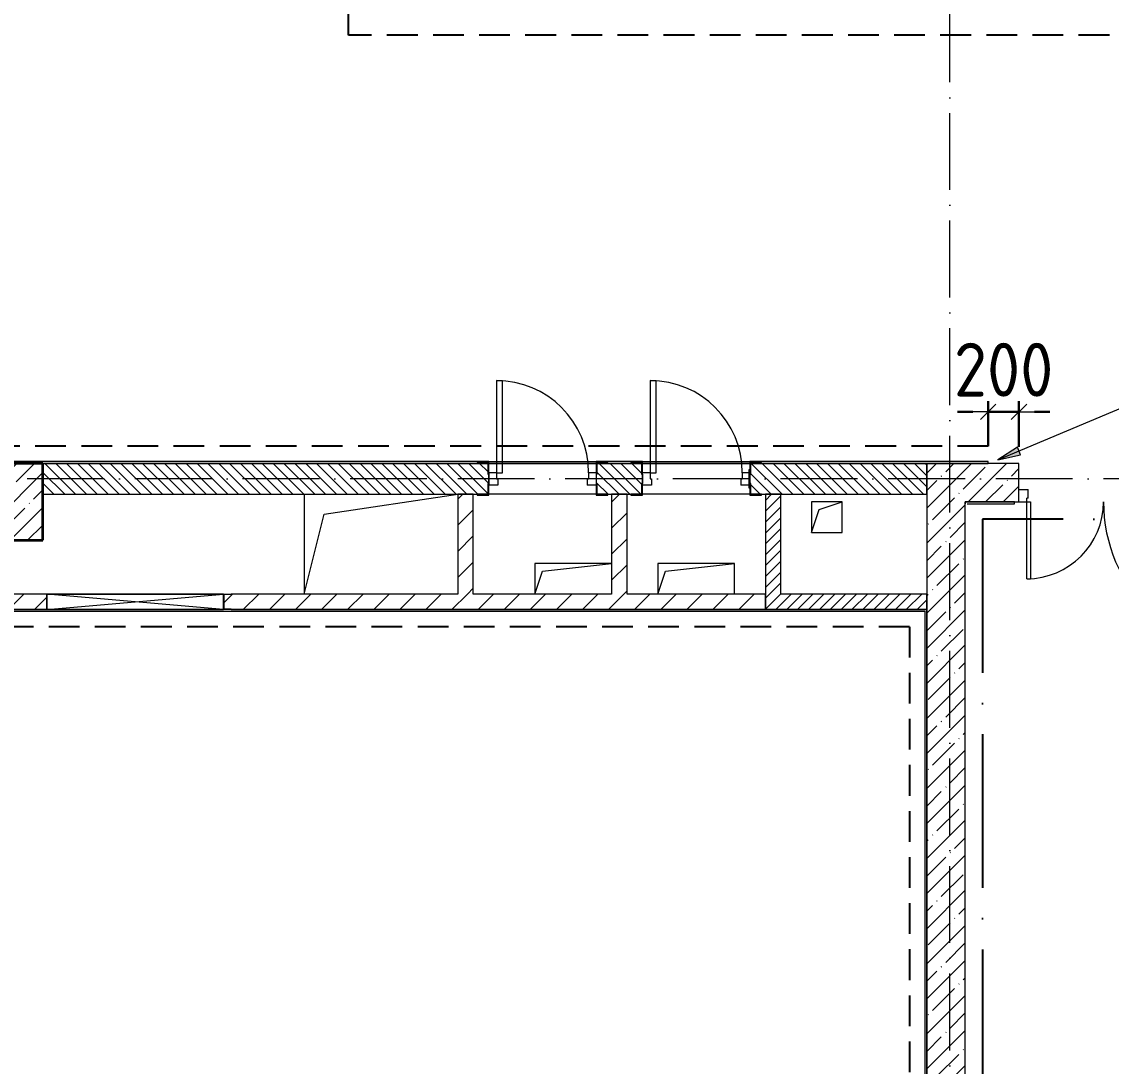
# Model space of a CAD drawing. Header units: millimetres. Extents: x -213536 to 1564669, y -45299 to 942238.
# Drawn here: x -133005 to -125917, y 187904 to 194702 of the extents above; entities that cross this region are included whole.
import ezdxf

# ---------------------------------------------------------------- set-up
doc = ezdxf.new("R2010")
doc.units = ezdxf.units.MM
for name, pattern in [('02 Штрихпунктирная _10 мм_', [1400, 1000, -200, 0, -200]), ('50_200_ШТРИХ_1Т_ш5_п1_п1_', [700, 500, -100, 0, -100]), ('Штриховая _2 мм - 1 мм_', [300, 200, -100])]:
    doc.linetypes.add(name, pattern=pattern)
for name, color, linetype, lineweight in [('0-1', 7, 'Continuous', 5), ('0-2', 7, 'Continuous', 9), ('Каркас_Импост', 7, 'Continuous', 13), ('Несущие колонны', 7, 'Continuous', 9), ('Несущие колонны-1', 7, 'Continuous', 35), ('Обобщенные модели', 7, 'Continuous', 9), ('Общие ребра', 7, 'Continuous', 9), ('Оси-2', 7, '50_200_ШТРИХ_1Т_ш5_п1_п1_', 9), ('Открывание-1', 7, 'Continuous', 9), ('Панель', 7, 'Continuous', 13), ('Размеры', 7, 'Continuous', 15), ('Стены', 7, 'Continuous', 9), ('Стены-1', 7, 'Continuous', 13), ('Текстовые примечания', 7, 'Continuous', 9), ('Штриховка разреза-1', 7, 'Continuous', 9), ('Элементы узлов', 7, 'Continuous', 9)]:
    doc.layers.add(name, color=color, linetype=linetype, lineweight=lineweight)
doc.layers.add('СТ-1_1', color=7, linetype='Штриховая _2 мм - 1 мм_', lineweight=90, true_color=0x888888)
doc.layers.add('СТ-2_1', color=1, linetype='02 Штрихпунктирная _10 мм_', lineweight=90, true_color=0xff0000)
doc.layers.get('0-2').off()
doc.styles.add('СПДС', font='isocpeur.ttf', dxfattribs={"width": 0.9})
doc.dimstyles.new('Размера А3', dxfattribs={"dimtxt": 200, "dimasz": 100, "dimexe": 70, "dimexo": 100, "dimgap": 20, "dimtad": 1, "dimdec": 0, "dimrnd": 10, "dimzin": 0, "dimdsep": 46, "dimtxsty": 'СПДС', "dimblk": 'ARROWHEAD_6', "dimcen": 1, "dimclrd": 256, "dimclre": 256, "dimclrt": 256, "dimazin": 0, "dimtfac": 1, "dimtdec": 0, "dimtmove": 2, "dimatfit": 3, "dimfxl": 1, "dimtolj": 1, "dimtzin": 0, "dimarcsym": 0})
pattern_1 = [(45, (0, 0), (-84.85281, 84.85281), [])]
pattern_2 = [(45, (0, 0), (-35.35534, 35.35534), [])]
pattern_3 = [(45, (0, 0), (-114.04925, 114.04925), []), (45, (114.05, 0), (-114.04925, 114.04925), [201.612, -40.322, 3.353, -36.97])]

# ---------------------------------------------------------------- blocks, each defined once
blk = doc.blocks.new('BSC_Колонна _Прямоугольная - 500х500-V57-АИ2_02_План отделки стен 2-го этажа _Часть 2_')
at = {"layer": 'Несущие колонны'}
h = blk.add_hatch(dxfattribs=at)
h.set_pattern_fill('FP_65', color=256, style=0, pattern_type=2)
h.set_pattern_definition([(45, (-77500, -7650), (-114.04925, 114.04925), []), (45, (-77385.95, -7650), (-114.04925, 114.04925), [201.613, -40.323, 3.353, -36.97])])
h.paths.add_polyline_path([(-250, -250), (250, -250), (250, 250), (-250, 250)], flags=0)
at = {"layer": 'Несущие колонны-1'}
for p, q in [((250, 250), (-250, 250)), ((-250, 250), (-250, -250)), ((250, -250), (250, 250)), ((-250, -250), (250, -250))]:
    blk.add_line(p, q, dxfattribs=at)
blk = doc.blocks.new('Дверь_СКБ_2Ст_Внутренняя_ШЕР - СОШ_Д-31__Дв_1600x2100h_ЛК_Лифтовой холл _зона безопасности МГН__EIS60-26412756-АИ2_02_План отделки стен 2-го этажа _Часть 2_')
at = {"layer": 'Каркас_Импост'}
for p, q in [((-737.5, 125), (-787.5, 125)), ((-787.5, 125), (-787.5, 45)), ((-737.5, 125), (-737.5, 100)), ((-737.5, 100), (-727.5, 100)), ((-727.5, 100), (-727.5, 45)), ((752.5, 100), (762.5, 100)), ((752.5, 100), (752.5, 45)), ((812.5, 125), (762.5, 125)), ((762.5, 125), (762.5, 100)), ((812.5, 125), (812.5, 45)), ((-727.5, 45), (-787.5, 45)), ((812.5, 45), (752.5, 45))]:
    blk.add_line(p, q, dxfattribs=at)
at = {"layer": 'Открывание-1'}
for centre, radius, start, end in [((-737.5, 125), 1000, 0, 90), ((762.5, 125), 500, 90, 180)]:
    blk.add_arc(centre, radius, start, end, dxfattribs=at)
at = {"layer": 'Панель'}
for p, q in [((-737.5, 1125), (-712.5, 1125)), ((-737.5, 1125), (-737.5, 125)), ((-712.5, 125), (-712.5, 1125)), ((762.5, 625), (737.5, 625)), ((737.5, 125), (737.5, 625)), ((762.5, 625), (762.5, 125)), ((-737.5, 125), (-712.5, 125)), ((762.5, 125), (737.5, 125))]:
    blk.add_line(p, q, dxfattribs=at)
blk = doc.blocks.new('Дверь_СКБ_1Ст_Внутренняя_ШЕР - СОШ_Д-1__Дв_700x1800h_Технический шкаф ЭОМ и СС_EI30-28320654-АИ2_02_План отделки стен 2-го этажа _Часть 2_')
at = {"layer": 'Каркас_Импост'}
for p, q in [((-287.5, 40), (-337.5, 40)), ((-337.5, 31), (-337.5, -31)), ((-287.5, 40), (-287.5, 0)), ((-287.5, 0), (-277.5, 0)), ((-277.5, 0), (-277.5, -40)), ((302.5, 0), (312.5, 0)), ((302.5, 0), (302.5, -40)), ((362.5, 40), (312.5, 40)), ((312.5, 40), (312.5, 0)), ((362.5, 40), (362.5, -40)), ((-277.5, -40), (-337.5, -40)), ((362.5, -40), (302.5, -40))]:
    blk.add_line(p, q, dxfattribs=at)
at = {"layer": 'Открывание-1'}
blk.add_arc((-287.5, 40), 600, 360, 90, dxfattribs=at)
at = {"layer": 'Панель'}
for p, q in [((-287.5, 640), (-247.5, 640)), ((-287.5, 640), (-287.5, 40)), ((-247.5, 40), (-247.5, 640)), ((-287.5, 40), (-247.5, 40))]:
    blk.add_line(p, q, dxfattribs=at)
blk = doc.blocks.new('Дверь_СКБ_1Ст_Внутренняя_ШЕР - СОШ_Д-1__Дв_700x1800h_Технический шкаф ЭОМ и СС_EI30-28321257-АИ2_02_План отделки стен 2-го этажа _Часть 2_')
at = {"layer": 'Каркас_Импост'}
for p, q in [((-287.5, 40), (-337.5, 40)), ((-337.5, 40), (-337.5, -40)), ((-287.5, 40), (-287.5, 0)), ((-287.5, 0), (-277.5, 0)), ((-277.5, 0), (-277.5, -40)), ((302.5, 0), (312.5, 0)), ((302.5, 0), (302.5, -40)), ((362.5, 40), (312.5, 40)), ((312.5, 40), (312.5, 0)), ((362.5, 31), (362.5, -31)), ((-277.5, -40), (-337.5, -40)), ((362.5, -40), (302.5, -40))]:
    blk.add_line(p, q, dxfattribs=at)
at = {"layer": 'Открывание-1'}
blk.add_arc((-287.5, 40), 600, 360, 90, dxfattribs=at)
at = {"layer": 'Панель'}
for p, q in [((-287.5, 640), (-247.5, 640)), ((-287.5, 640), (-287.5, 40)), ((-247.5, 40), (-247.5, 640)), ((-287.5, 40), (-247.5, 40))]:
    blk.add_line(p, q, dxfattribs=at)
blk = doc.blocks.new('АР_Перемычка - АР_Перемычка-28321832-АИ2_02_План отделки стен 2-го этажа _Часть 2_')
at = {"layer": 'Обобщенные модели'}
blk.add_line((-250, -100), (-242, -100), dxfattribs=at)
blk = doc.blocks.new('154_Стойка_СКБ_Уголок - СМ-2180_200-28268025-АИ2_02_План отделки стен 2-го этажа _Часть 2_')
at = {"layer": 'Обобщенные модели'}
for p, q in [((125, 156), (125, 81)), ((200, 156), (125, 156)), ((131, 81), (131, 150)), ((131, 150), (200, 150)), ((200, 150), (200, 156)), ((125, 81), (131, 81)), ((131, 19), (125, 19)), ((125, 19), (125, -56)), ((131, -50), (131, 19)), ((125, -56), (200, -56)), ((200, -50), (131, -50)), ((200, -56), (200, -50))]:
    blk.add_line(p, q, dxfattribs=at)
blk = doc.blocks.new('Стойка_Влож_Полоса боковая - Полоса-28213942-АИ2_02_План отделки стен 2-го этажа _Часть 2_')
at = {"layer": 'Обобщенные модели'}
for p, q in [((-5, 60), (0, 60)), ((-5, -60), (-5, 60)), ((0, 31), (0, -31)), ((0, -60), (-5, -60))]:
    blk.add_line(p, q, dxfattribs=at)
blk = doc.blocks.new('Фахверк_СКБ_Уголок - 200_3960_зеркало-28268689-АИ2_02_План отделки стен 2-го этажа _Часть 2_')
at = {"layer": 'Обобщенные модели'}
for p, q in [((200, 156), (125, 156)), ((125, 156), (125, 81)), ((131, 81), (131, 150)), ((131, 150), (200, 150)), ((200, 150), (200, 156)), ((125, 81), (131, 81)), ((131, 19), (125, 19)), ((125, 19), (125, -56)), ((131, -50), (131, 19)), ((125, -56), (200, -56)), ((200, -50), (131, -50)), ((200, -56), (200, -50))]:
    blk.add_line(p, q, dxfattribs=at)
blk = doc.blocks.new('Фахверк_СКБ_Уголок - 200_3960-28268576-АИ2_02_План отделки стен 2-го этажа _Часть 2_')
at = {"layer": 'Обобщенные модели'}
for p, q in [((200, 156), (125, 156)), ((125, 156), (125, 81)), ((131, 81), (131, 150)), ((131, 150), (200, 150)), ((200, 150), (200, 156)), ((125, 81), (131, 81)), ((131, 19), (125, 19)), ((125, 19), (125, -56)), ((131, -50), (131, 19)), ((125, -56), (200, -56)), ((200, -50), (131, -50)), ((200, -56), (200, -50))]:
    blk.add_line(p, q, dxfattribs=at)
blk = doc.blocks.new('154_Фахверк_СКБ_Швеллер - Тип_100_3960-28494444-АИ2_02_План отделки стен 2-го этажа _Часть 2_')
at = {"layer": 'Обобщенные модели'}
for p, q in [((125, 50), (175, 50)), ((125, -50), (125, 50)), ((128, 47), (128, -47)), ((175, 47), (128, 47)), ((175, 50), (175, 47)), ((175, -50), (125, -50)), ((128, -47), (175, -47)), ((175, -47), (175, -50))]:
    blk.add_line(p, q, dxfattribs=at)
blk = doc.blocks.new('AR_Отверстие прямоугольное _в плите_ - AR_Отверстие прямоугольное _в плите_-30229432-АИ2_02_План отделки стен 2-го этажа _Часть 2_')
at = {"layer": 'Обобщенные модели'}
for p, q in [((250, 100), (-250, 100)), ((-250, 100), (-250, -100)), ((-200, 50), (250, 100)), ((-250, -100), (-200, 50))]:
    blk.add_line(p, q, dxfattribs=at)
blk = doc.blocks.new('AR_Отверстие прямоугольное _в плите_ - AR_Отверстие прямоугольное _в плите_-V189-АИ2_02_План отделки стен 2-го этажа _Часть 2_')
at = {"layer": 'Обобщенные модели'}
for p, q in [((250, 100), (-250, 100)), ((-250, 100), (-250, -100)), ((-200, 50), (250, 100)), ((250, -100), (250, 100)), ((-250, -100), (-200, 50))]:
    blk.add_line(p, q, dxfattribs=at)
blk = doc.blocks.new('AR_Отверстие прямоугольное _в плите_ - AR_Отверстие прямоугольное _в плите_-V193-АИ2_02_План отделки стен 2-го этажа _Часть 2_')
at = {"layer": 'Обобщенные модели'}
for p, q in [((100, 100), (-100, 100)), ((-100, 100), (-100, -100)), ((-50, 50), (100, 100)), ((100, -100), (100, 100)), ((-100, -100), (-50, 50)), ((-100, -100), (100, -100))]:
    blk.add_line(p, q, dxfattribs=at)
blk = doc.blocks.new('AR_Отверстие прямоугольное _в плите_ - AR_Отверстие прямоугольное _в плите_-30552580-АИ2_02_План отделки стен 2-го этажа _Часть 2_')
at = {"layer": 'Обобщенные модели'}
for p, q in [((-500, 325), (-500, -325)), ((-370, 195), (500, 325)), ((-500, -325), (-370, 195))]:
    blk.add_line(p, q, dxfattribs=at)
blk = doc.blocks.new('AR_Отверстие прямоугольное _в стене_ - AR_Отверстие прямоугольное _в стене__ОВ-36863931-АИ2_02_План отделки стен 2-го этажа _Часть 2_')
at = {"layer": 'Элементы узлов'}
for p, q in [((-575, 50), (575, 50)), ((575, 50), (-575, -50)), ((-575, 50), (575, -50)), ((575, 50), (-575, 50)), ((575, 50), (575, -50)), ((575, -50), (575, 50)), ((575, -50), (-575, -50)), ((-575, -50), (575, -50))]:
    blk.add_line(p, q, dxfattribs=at)
blk = doc.blocks.new('0125-Р-ОО-Ш2-АР-о_23_10_2024_rvt-1-АИ2_02_План отделки стен 2-го этажа _Часть 2_')
at = {"layer": 'Штриховка разреза-1'}
h = blk.add_hatch(dxfattribs=at)
h.set_pattern_fill('FP_2', color=256, style=0, pattern_type=2)
h.set_pattern_definition([(135, (0, 0), (-35.35534, -35.35534), [])])
h.paths.add_polyline_path([(82356, 7700), (83500, 7700), (83500, 7900), (82356, 7900), (82356, 7831), (82350, 7831), (82350, 7769), (82356, 7769), (82356, 7701)], flags=0)
h.paths.add_polyline_path([(79834.4, 7700), (80644, 7700), (80644, 7769), (80650, 7769), (80650, 7831), (80644, 7831), (80644, 7900), (77750, 7900), (77750, 7700)], flags=0)
h.paths.add_polyline_path([(81644, 7700), (81644, 7769), (81650, 7769), (81650, 7831), (81644, 7831), (81644, 7900), (81356, 7900), (81356, 7831), (81350, 7831), (81350, 7769), (81356, 7769), (81356, 7700), (81575, 7700)], flags=0)
h = blk.add_hatch(dxfattribs=at)
h.set_pattern_fill('FP_1', color=256, style=0, pattern_type=2)
h.set_pattern_definition(pattern_3)
h.paths.add_polyline_path([(83562.3, 400), (83750, 400), (83750, 7900), (83500, 7900), (83500, 400)], flags=0)
h = blk.add_hatch(dxfattribs=at)
h.set_pattern_fill('FP_1', color=256, style=0, pattern_type=2)
h.set_pattern_definition(pattern_3)
h.paths.add_polyline_path([(85900, 7650), (85900, 7900), (85700, 7900), (85700, 7650)], flags=0)
h.paths.add_polyline_path([(83750, 7650), (84100, 7650), (84100, 7900), (83750, 7900)], flags=0)
h = blk.add_hatch(dxfattribs=at)
h.set_pattern_fill('FP_3', color=256, style=0, pattern_type=2)
h.set_pattern_definition(pattern_1)
h.paths.add_polyline_path([(80550, 7050), (80550, 7700), (80450, 7700), (80450, 7050)], flags=0)
h = blk.add_hatch(dxfattribs=at)
h.set_pattern_fill('FP_3', color=256, style=0, pattern_type=2)
h.set_pattern_definition(pattern_1)
h.paths.add_polyline_path([(81550, 7050), (81550, 7700), (81450, 7700), (81450, 7050)], flags=0)
h = blk.add_hatch(dxfattribs=at)
h.set_pattern_fill('FP_92', color=256, style=0, pattern_type=2)
h.set_pattern_definition(pattern_2)
h.paths.add_polyline_path([(82550, 6950), (82550, 7700), (82450, 7700), (82450, 6950)], flags=0)
h = blk.add_hatch(dxfattribs=at)
h.set_pattern_fill('FP_3', color=256, style=0, pattern_type=2)
h.set_pattern_definition(pattern_1)
h.paths.add_polyline_path([(81698.3, 6950), (82450, 6950), (82450, 7050), (78975, 7050), (78975, 7047), (78928, 7047), (78928, 6953), (78975, 6953), (78975, 6950), (79834.4, 6950)], flags=0)
h.paths.add_polyline_path([(77250, 6950), (77775, 6950), (77775, 7050), (77250, 7050)], flags=0)
h = blk.add_hatch(dxfattribs=at)
h.set_pattern_fill('FP_92', color=256, style=0, pattern_type=2)
h.set_pattern_definition(pattern_2)
h.paths.add_polyline_path([(83500, 6950), (83500, 7050), (82550, 7050), (82550, 6950)], flags=0)
at = {"layer": 'Стены'}
for p, q in [((80650, 7900), (81350, 7900)), ((81650, 7900), (82350, 7900)), ((81350, 7700), (80650, 7700)), ((82350, 7700), (81650, 7700))]:
    blk.add_line(p, q, dxfattribs=at)
at = {"layer": 'Стены-1'}
for p, q in [((80575, 7900), (77750, 7900)), ((81575, 7900), (81425, 7900)), ((83500, 7900), (82425, 7900)), ((83500, 7700), (83500, 7900)), ((83500, 7900), (83500, 400)), ((83750, 7900), (83500, 7900)), ((84100, 7900), (83750, 7900)), ((84100, 7650), (84100, 7900)), ((80650, 7769), (80650, 7831)), ((81350, 7831), (81350, 7769)), ((81650, 7769), (81650, 7831)), ((77750, 7700), (80575, 7700)), ((80550, 7700), (80450, 7700)), ((80450, 7700), (80450, 7050)), ((80550, 7050), (80550, 7700)), ((81425, 7700), (81575, 7700)), ((81550, 7700), (81450, 7700)), ((81450, 7700), (81450, 7050)), ((81550, 7050), (81550, 7700)), ((82425, 7700), (83500, 7700)), ((82550, 7700), (82450, 7700)), ((82450, 7700), (82450, 6950)), ((82550, 7050), (82550, 7700)), ((83750, 400), (83750, 7650)), ((83750, 7650), (84100, 7650)), ((77775, 7050), (77350, 7050)), ((80450, 7050), (78975, 7050)), ((81450, 7050), (80550, 7050)), ((82450, 7050), (81550, 7050)), ((82450, 6950), (82450, 7050)), ((83500, 7050), (82550, 7050)), ((83500, 6950), (83500, 7050)), ((77250, 6950), (77775, 6950)), ((78975, 6950), (82450, 6950)), ((82450, 6950), (82550, 6950)), ((82550, 6950), (83500, 6950))]:
    blk.add_line(p, q, dxfattribs=at)
at = {"layer": '0-2'}
for name, p in [('Дверь_СКБ_1Ст_Внутренняя_ШЕР - СОШ_Д-1__Дв_700x1800h_Технический шкаф ЭОМ и СС_EI30-28321257-АИ2_02_План отделки стен 2-го этажа _Часть 2_', (80987.5, 7800)), ('Дверь_СКБ_1Ст_Внутренняя_ШЕР - СОШ_Д-1__Дв_700x1800h_Технический шкаф ЭОМ и СС_EI30-28320654-АИ2_02_План отделки стен 2-го этажа _Часть 2_', (81987.5, 7800)), ('BSC_Колонна _Прямоугольная - 500х500-V57-АИ2_02_План отделки стен 2-го этажа _Часть 2_', (77500, 7650)), ('Фахверк_СКБ_Уголок - 200_3960_зеркало-28268689-АИ2_02_План отделки стен 2-го этажа _Часть 2_', (81225, 7750)), ('154_Стойка_СКБ_Уголок - СМ-2180_200-28268025-АИ2_02_План отделки стен 2-го этажа _Часть 2_', (82225, 7750)), ('Стойка_Влож_Полоса боковая - Полоса-28213942-АИ2_02_План отделки стен 2-го этажа _Часть 2_', (82350, 7800)), ('AR_Отверстие прямоугольное _в плите_ - AR_Отверстие прямоугольное _в плите_-30552580-АИ2_02_План отделки стен 2-го этажа _Часть 2_', (79950, 7375)), ('АР_Перемычка - АР_Перемычка-28321832-АИ2_02_План отделки стен 2-го этажа _Часть 2_', (80650, 7800)), ('AR_Отверстие прямоугольное _в плите_ - AR_Отверстие прямоугольное _в плите_-V193-АИ2_02_План отделки стен 2-го этажа _Часть 2_', (82850, 7550)), ('AR_Отверстие прямоугольное _в плите_ - AR_Отверстие прямоугольное _в плите_-30229432-АИ2_02_План отделки стен 2-го этажа _Часть 2_', (81200, 7150)), ('AR_Отверстие прямоугольное _в плите_ - AR_Отверстие прямоугольное _в плите_-V189-АИ2_02_План отделки стен 2-го этажа _Часть 2_', (82000, 7150)), ('154_Фахверк_СКБ_Швеллер - Тип_100_3960-28494444-АИ2_02_План отделки стен 2-го этажа _Часть 2_', (78800, 7000))]:
    blk.add_blockref(name, p, dxfattribs=at)
at = {"layer": '0-2', "rotation": 180}
for name, p in [('154_Стойка_СКБ_Уголок - СМ-2180_200-28268025-АИ2_02_План отделки стен 2-го этажа _Часть 2_', (80775, 7850)), ('Фахверк_СКБ_Уголок - 200_3960-28268576-АИ2_02_План отделки стен 2-го этажа _Часть 2_', (81775, 7850)), ('Дверь_СКБ_2Ст_Внутренняя_ШЕР - СОШ_Д-31__Дв_1600x2100h_ЛК_Лифтовой холл _зона безопасности МГН__EIS60-26412756-АИ2_02_План отделки стен 2-го этажа _Часть 2_', (84912.5, 7775)), ('AR_Отверстие прямоугольное _в стене_ - AR_Отверстие прямоугольное _в стене__ОВ-36863931-АИ2_02_План отделки стен 2-го этажа _Часть 2_', (78350, 7000))]:
    blk.add_blockref(name, p, dxfattribs=at)
blk = doc.blocks.new('ARROWHEAD_6')
at = {"color": 0, "linetype": 'Continuous'}
for p, q in [((0, 0), (-1, 0)), ((-0.5, -0.5), (0.5, 0.5))]:
    blk.add_line(p, q, dxfattribs=at)
blk = doc.blocks.new('*D3096')
at = {"layer": 'Defpoints', "color": 0, "transparency": 16777216}
for p in [(290345.6, 221050.8), (290145.6, 220727.2), (290345.6, 220723.2)]:
    blk.add_point(p, dxfattribs=at)
at = {"layer": 'Размеры', "lineweight": -2, "transparency": 16777216}
for p, q in [((290145.6, 220827.2), (290145.6, 221120.8)), ((290345.6, 220823.2), (290345.6, 221120.8)), ((290045.6, 221050.8), (289945.6, 221050.8)), ((290145.6, 221050.8), (290345.6, 221050.8)), ((290445.6, 221050.8), (290545.6, 221050.8))]:
    blk.add_line(p, q, dxfattribs=at)
at = {"layer": 'Размеры', "lineweight": -2, "transparency": 16777216, "xscale": 100, "yscale": 100, "zscale": 100}
blk.add_blockref('ARROWHEAD_6', (290145.6, 221050.8), dxfattribs=at)
at = {"layer": 'Размеры', "lineweight": -2, "transparency": 16777216, "xscale": 100, "yscale": 100, "zscale": 100, "rotation": 180}
blk.add_blockref('ARROWHEAD_6', (290345.6, 221050.8), dxfattribs=at)
at = {"layer": 'Размеры', "lineweight": 25, "transparency": 16777216, "insert": (290245.6, 221325.8), "char_height": 350, "width": 1.866, "attachment_point": 5, "style": 'СПДС'}
blk.add_mtext('\\A1;200', dxfattribs=at)
blk = doc.blocks.new('Оси1')
at = {"layer": 'Оси-2'}
for p, q in [((289895.6, 210594.5), (289895.6, 264395.4)), ((297695.6, 220615.2), (203926.8, 220615.2))]:
    blk.add_line(p, q, dxfattribs=at)
at = {"layer": 'Размеры', "lineweight": 25}
dim = blk.add_linear_dim(base=(290345.6, 221050.8), p1=(290145.6, 220727.2), p2=(290345.6, 220723.2), dimstyle='Размера А3', override={"dimtxt": 350}, dxfattribs=at)
dim.commit()
dim.dimension.update_dxf_attribs({"geometry": '*D3096', "text_midpoint": (290245.6, 221325.8)})

msp = doc.modelspace()

# ---------------------------------------------------------------- hatches: boundary and pattern name
at = {"layer": 'Текстовые примечания'}
msp.add_hatch(color=256, dxfattribs=at).paths.add_polyline_path([(-126655.5, 191850.2), (-126507, 191884.1), (-126527.5, 191932.8)], flags=0)

# ---------------------------------------------------------------- linework, layer by layer
at = {"layer": 'Общие ребра'}
msp.add_line((-126717, 191827.3), (-126717, 191839.3), dxfattribs=at)
at = {"layer": 'СТ-1_1', "lineweight": 25}
for p, q in [((-130879, 194615.3), (-130879, 197949.7)), ((-119329, 194615.3), (-130879, 194615.3)), ((-126717, 191939.3), (-169477, 191939.3)), ((-127229, 190765.3), (-133479, 190765.3)), ((-127229, 190765.3), (-127229, 184447.3))]:
    msp.add_line(p, q, dxfattribs=at)
at = {"layer": 'СТ-2_1', "lineweight": 25}
for p, q in [((-124829, 191465.3), (-126755, 191465.3)), ((-126755, 191465.3), (-126755, 184189.3))]:
    msp.add_line(p, q, dxfattribs=at)
at = {"layer": 'Стены'}
for p, q in [((-129967, 191839.3), (-129267, 191839.3)), ((-129267, 191827.3), (-129967, 191827.3)), ((-128967, 191839.3), (-128267, 191839.3)), ((-128267, 191827.3), (-128967, 191827.3))]:
    msp.add_line(p, q, dxfattribs=at)
at = {"layer": 'Стены-1'}
for p, q in [((-129967, 191839.3), (-133792, 191839.3)), ((-132867, 191827.3), (-130042, 191827.3)), ((-129967, 191833.3), (-129967, 191839.3)), ((-128967, 191839.3), (-129267, 191839.3)), ((-129267, 191839.3), (-129267, 191833.3)), ((-129192, 191827.3), (-129042, 191827.3)), ((-128967, 191833.3), (-128967, 191839.3)), ((-126717, 191839.3), (-128267, 191839.3)), ((-128267, 191839.3), (-128267, 191833.3)), ((-128192, 191827.3), (-126717, 191827.3)), ((-126547, 191577.3), (-126867, 191577.3)), ((-126867, 191577.3), (-126867, 191565.3)), ((-126547, 191565.3), (-126547, 191577.3)), ((-126855, 191565.3), (-126547, 191565.3)), ((-132842, 190877.3), (-133367, 190877.3)), ((-127117, 190877.3), (-131642, 190877.3)), ((-127117, 184327.3), (-127117, 190877.3)), ((-133379, 190865.3), (-127129, 190865.3)), ((-127129, 190865.3), (-127129, 184339.3))]:
    msp.add_line(p, q, dxfattribs=at)
at = {"layer": 'Текстовые примечания'}
for p, q in [((-126655.5, 191850.2), (-122701.6, 193518.8)), ((-126527.5, 191932.8), (-126655.5, 191850.2)), ((-126507, 191884.1), (-126527.5, 191932.8)), ((-126655.5, 191850.2), (-126507, 191884.1))]:
    msp.add_line(p, q, dxfattribs=at)

# ---------------------------------------------------------------- block references
at = {"color": 2, "lineweight": 30}
msp.add_blockref('Оси1', (-416862.6, -28888), dxfattribs=at)
at = {"layer": '0-1'}
msp.add_blockref('0125-Р-ОО-Ш2-АР-о_23_10_2024_rvt-1-АИ2_02_План отделки стен 2-го этажа _Часть 2_', (-210617, 183927.3), dxfattribs=at)

doc.saveas('drawing.dxf')
